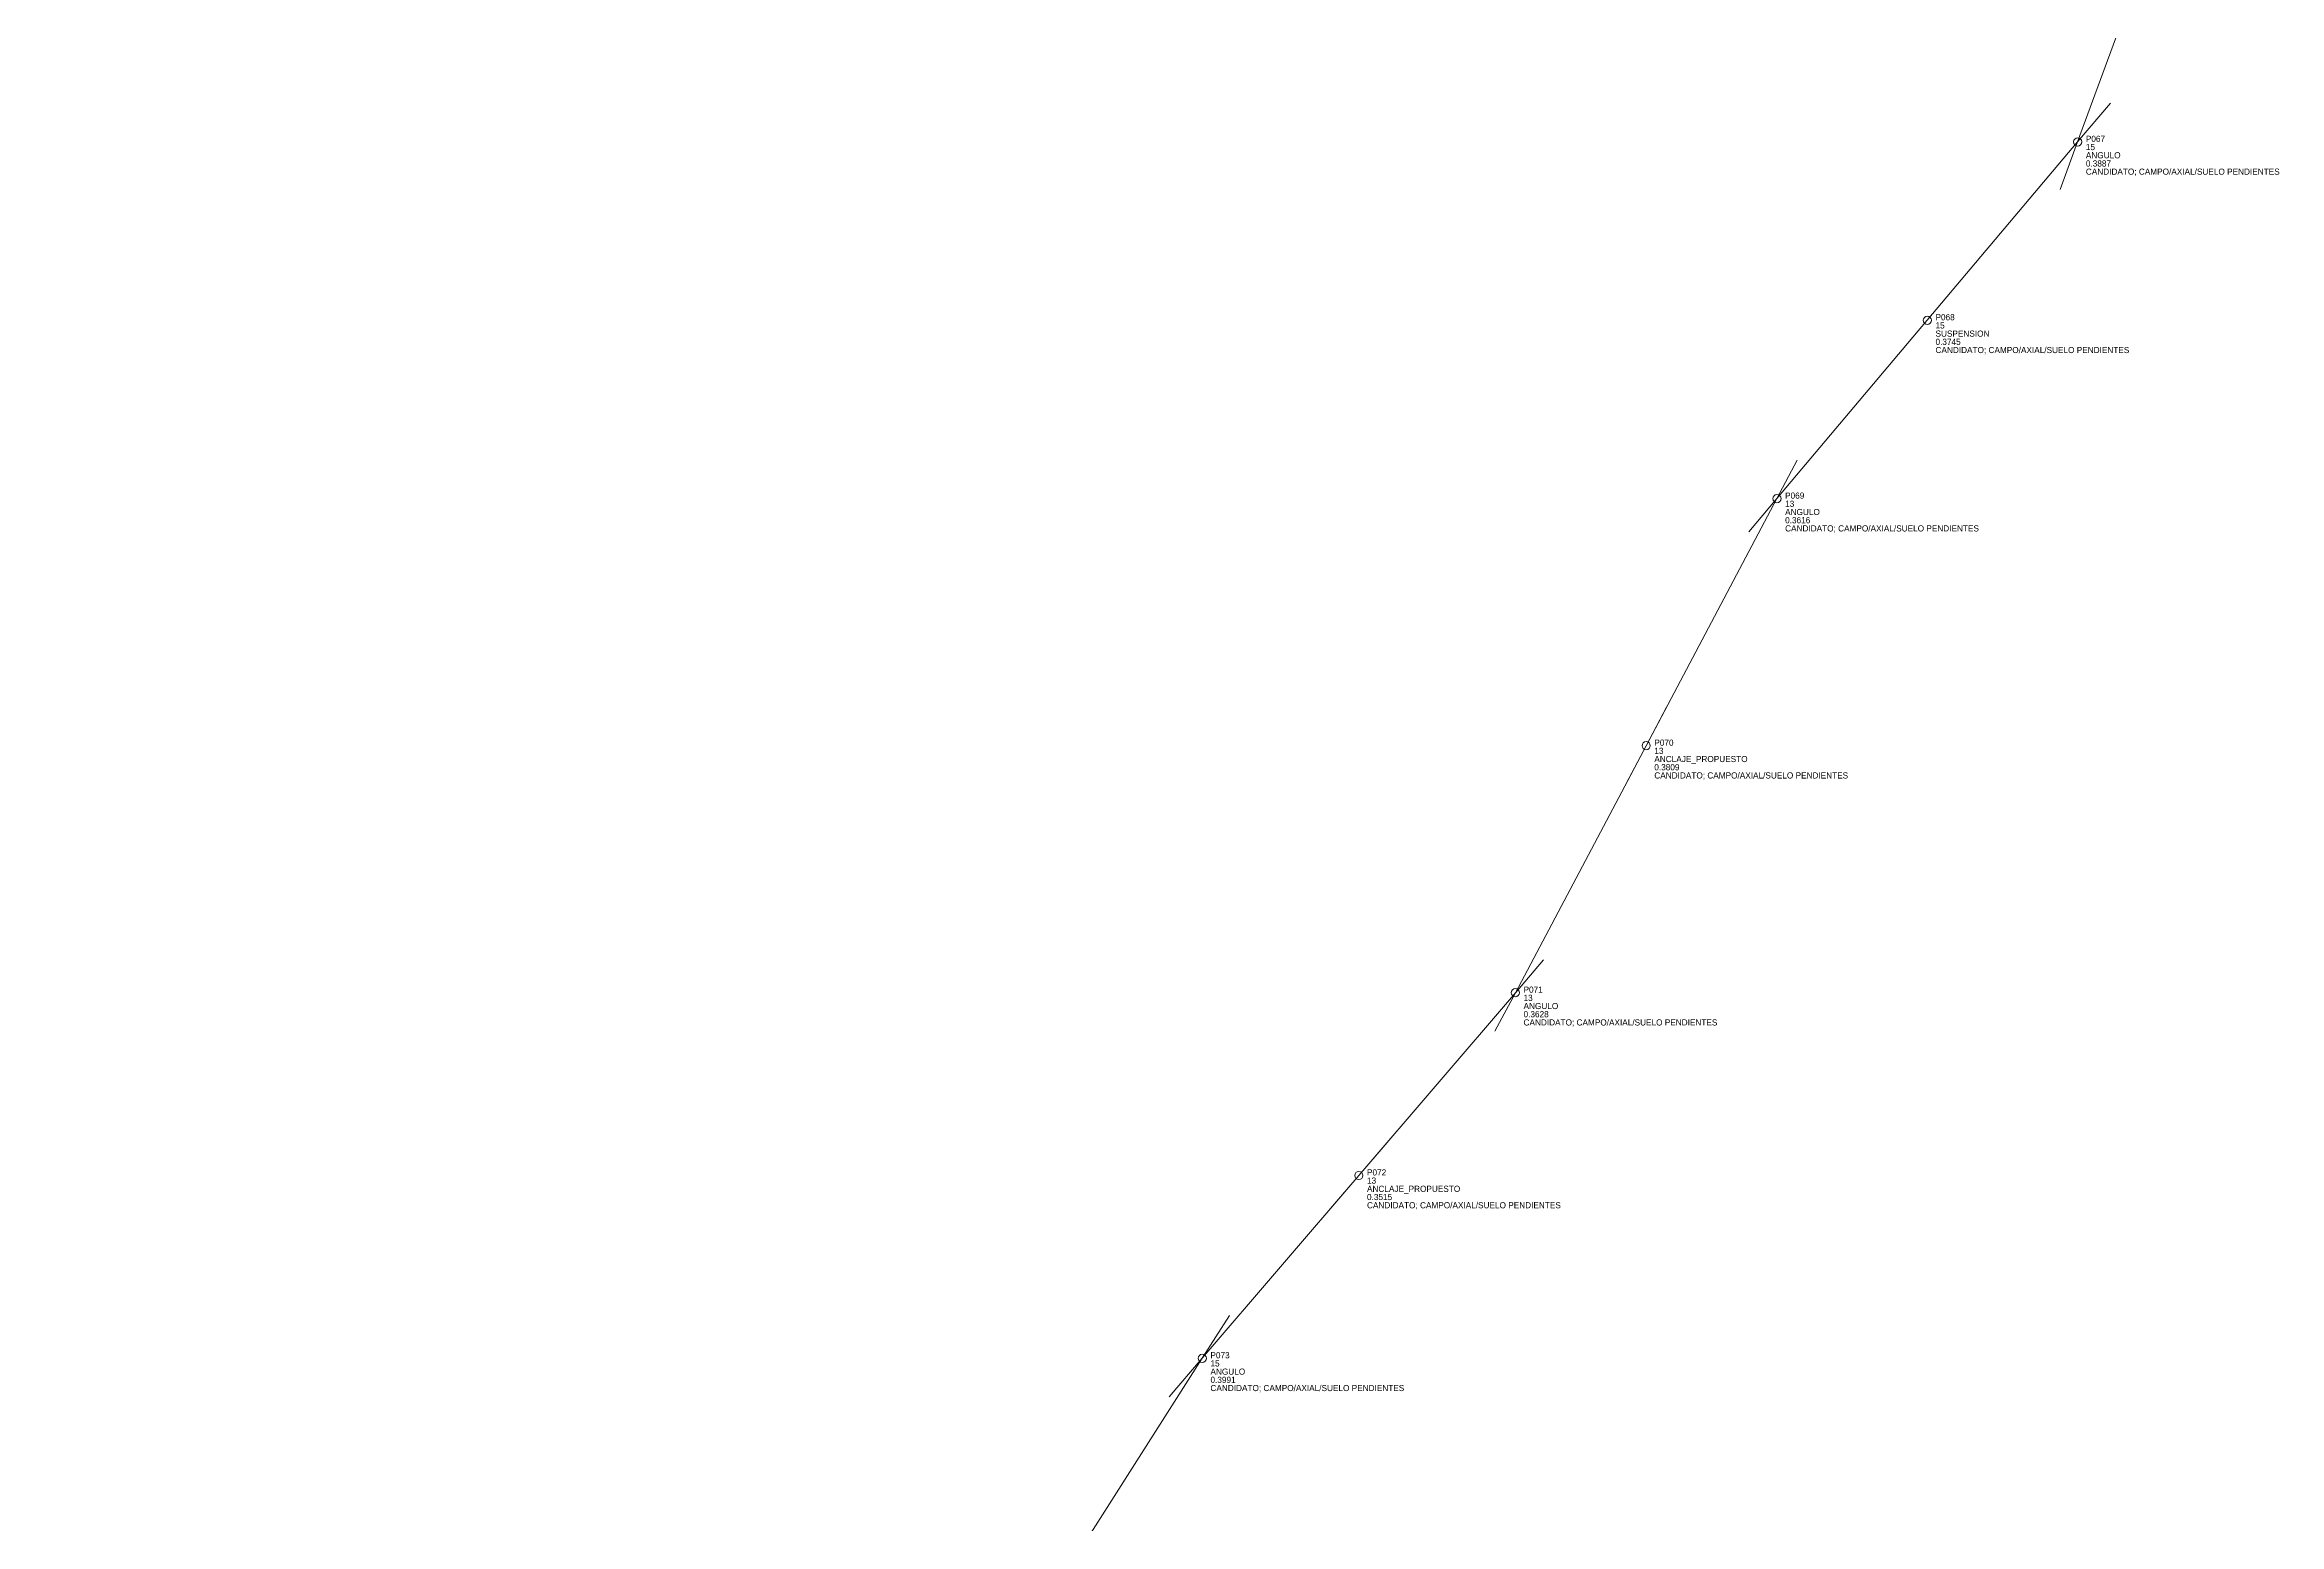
# Model space of a CAD drawing. Header units: metres. Extents: x 423941 to 425824, y 8430942 to 8436658.
# Drawn here: x 424820 to 425364, y 8432730 to 8433091 of the extents above; entities that cross this region are included whole.
import ezdxf

# ---------------------------------------------------------------- set-up
doc = ezdxf.new("R2010")
doc.units = ezdxf.units.M
for name, color, linetype, lineweight, true_color in [('EJE', 7, 'Continuous', 18, 0x087f8c), ('POSTES', 7, 'Continuous', 13, 0x244c65), ('RETENIDA', 7, 'Continuous', 13, 0xa77738)]:
    doc.layers.add(name, color=color, linetype=linetype, lineweight=lineweight, true_color=true_color)

# ---------------------------------------------------------------- blocks, each defined once
blk = doc.blocks.new('LP_POSTE_R02')
at = {"layer": 'POSTES'}
blk.add_circle((0, 0), 1, dxfattribs=at)
for tag, p in [('ID', (2, 0)), ('TIPO', (2, -4)), ('POSTE_M', (2, -2)), ('DC', (2, -6)), ('ESTADO', (2, -8))]:
    blk.add_attdef(tag, p, '', height=1.5)

msp = doc.modelspace()

# ---------------------------------------------------------------- linework, layer by layer
at = {"layer": 'EJE'}
msp.add_lwpolyline([(425339.36, 8433132.75), (425315.26, 8433067.24), (425278.6, 8433023.75), (425241.93, 8432980.26), (425210.04, 8432920.03), (425178.15, 8432859.81), (425139.98, 8432815.24), (425101.81, 8432770.67), (425063.29, 8432710.16), (425024.76, 8432649.65), (424988.41, 8432617.58), (424963.7, 8432570.6), (424939, 8432523.62), (424920.38, 8432454.31), (424884.23, 8432396.73), (424819.56, 8432349.62)], dxfattribs=at)
at = {"layer": 'RETENIDA'}
for points in [[(425315.26, 8433067.24), (425323.25, 8433076.72)], [(425315.26, 8433067.24), (425310.98, 8433055.61)], [(425241.93, 8432980.26), (425246.89, 8432989.63)], [(425241.93, 8432980.26), (425235.1, 8432972.15)], [(425210.04, 8432920.03), (425215, 8432929.4)], [(425210.04, 8432920.03), (425205.08, 8432910.67)], [(425178.15, 8432859.81), (425185.04, 8432867.86)], [(425178.15, 8432859.81), (425173.19, 8432850.44)], [(425139.98, 8432815.24), (425146.87, 8432823.29)], [(425139.98, 8432815.24), (425133.08, 8432807.19)], [(425101.81, 8432770.67), (425108.47, 8432781.13)], [(425101.81, 8432770.67), (425093.74, 8432761.25)]]:
    msp.add_lwpolyline(points, dxfattribs=at)

# ---------------------------------------------------------------- block references
at = {"layer": 'POSTES'}
for p, values in [((425315.26, 8433067.24), {'ID': 'P067', 'POSTE_M': '15', 'TIPO': 'ANGULO', 'DC': '0.3887', 'ESTADO': 'CANDIDATO; CAMPO/AXIAL/SUELO PENDIENTES'}), ((425278.6, 8433023.75), {'ID': 'P068', 'POSTE_M': '15', 'TIPO': 'SUSPENSION', 'DC': '0.3745', 'ESTADO': 'CANDIDATO; CAMPO/AXIAL/SUELO PENDIENTES'}), ((425241.93, 8432980.26), {'ID': 'P069', 'POSTE_M': '13', 'TIPO': 'ANGULO', 'DC': '0.3616', 'ESTADO': 'CANDIDATO; CAMPO/AXIAL/SUELO PENDIENTES'}), ((425210.04, 8432920.03), {'ID': 'P070', 'POSTE_M': '13', 'TIPO': 'ANCLAJE_PROPUESTO', 'DC': '0.3809', 'ESTADO': 'CANDIDATO; CAMPO/AXIAL/SUELO PENDIENTES'}), ((425178.15, 8432859.81), {'ID': 'P071', 'POSTE_M': '13', 'TIPO': 'ANGULO', 'DC': '0.3628', 'ESTADO': 'CANDIDATO; CAMPO/AXIAL/SUELO PENDIENTES'}), ((425139.98, 8432815.24), {'ID': 'P072', 'POSTE_M': '13', 'TIPO': 'ANCLAJE_PROPUESTO', 'DC': '0.3515', 'ESTADO': 'CANDIDATO; CAMPO/AXIAL/SUELO PENDIENTES'}), ((425101.81, 8432770.67), {'ID': 'P073', 'POSTE_M': '15', 'TIPO': 'ANGULO', 'DC': '0.3991', 'ESTADO': 'CANDIDATO; CAMPO/AXIAL/SUELO PENDIENTES'})]:
    msp.add_blockref('LP_POSTE_R02', p, dxfattribs=at).add_auto_attribs(values)

doc.saveas('drawing.dxf')
